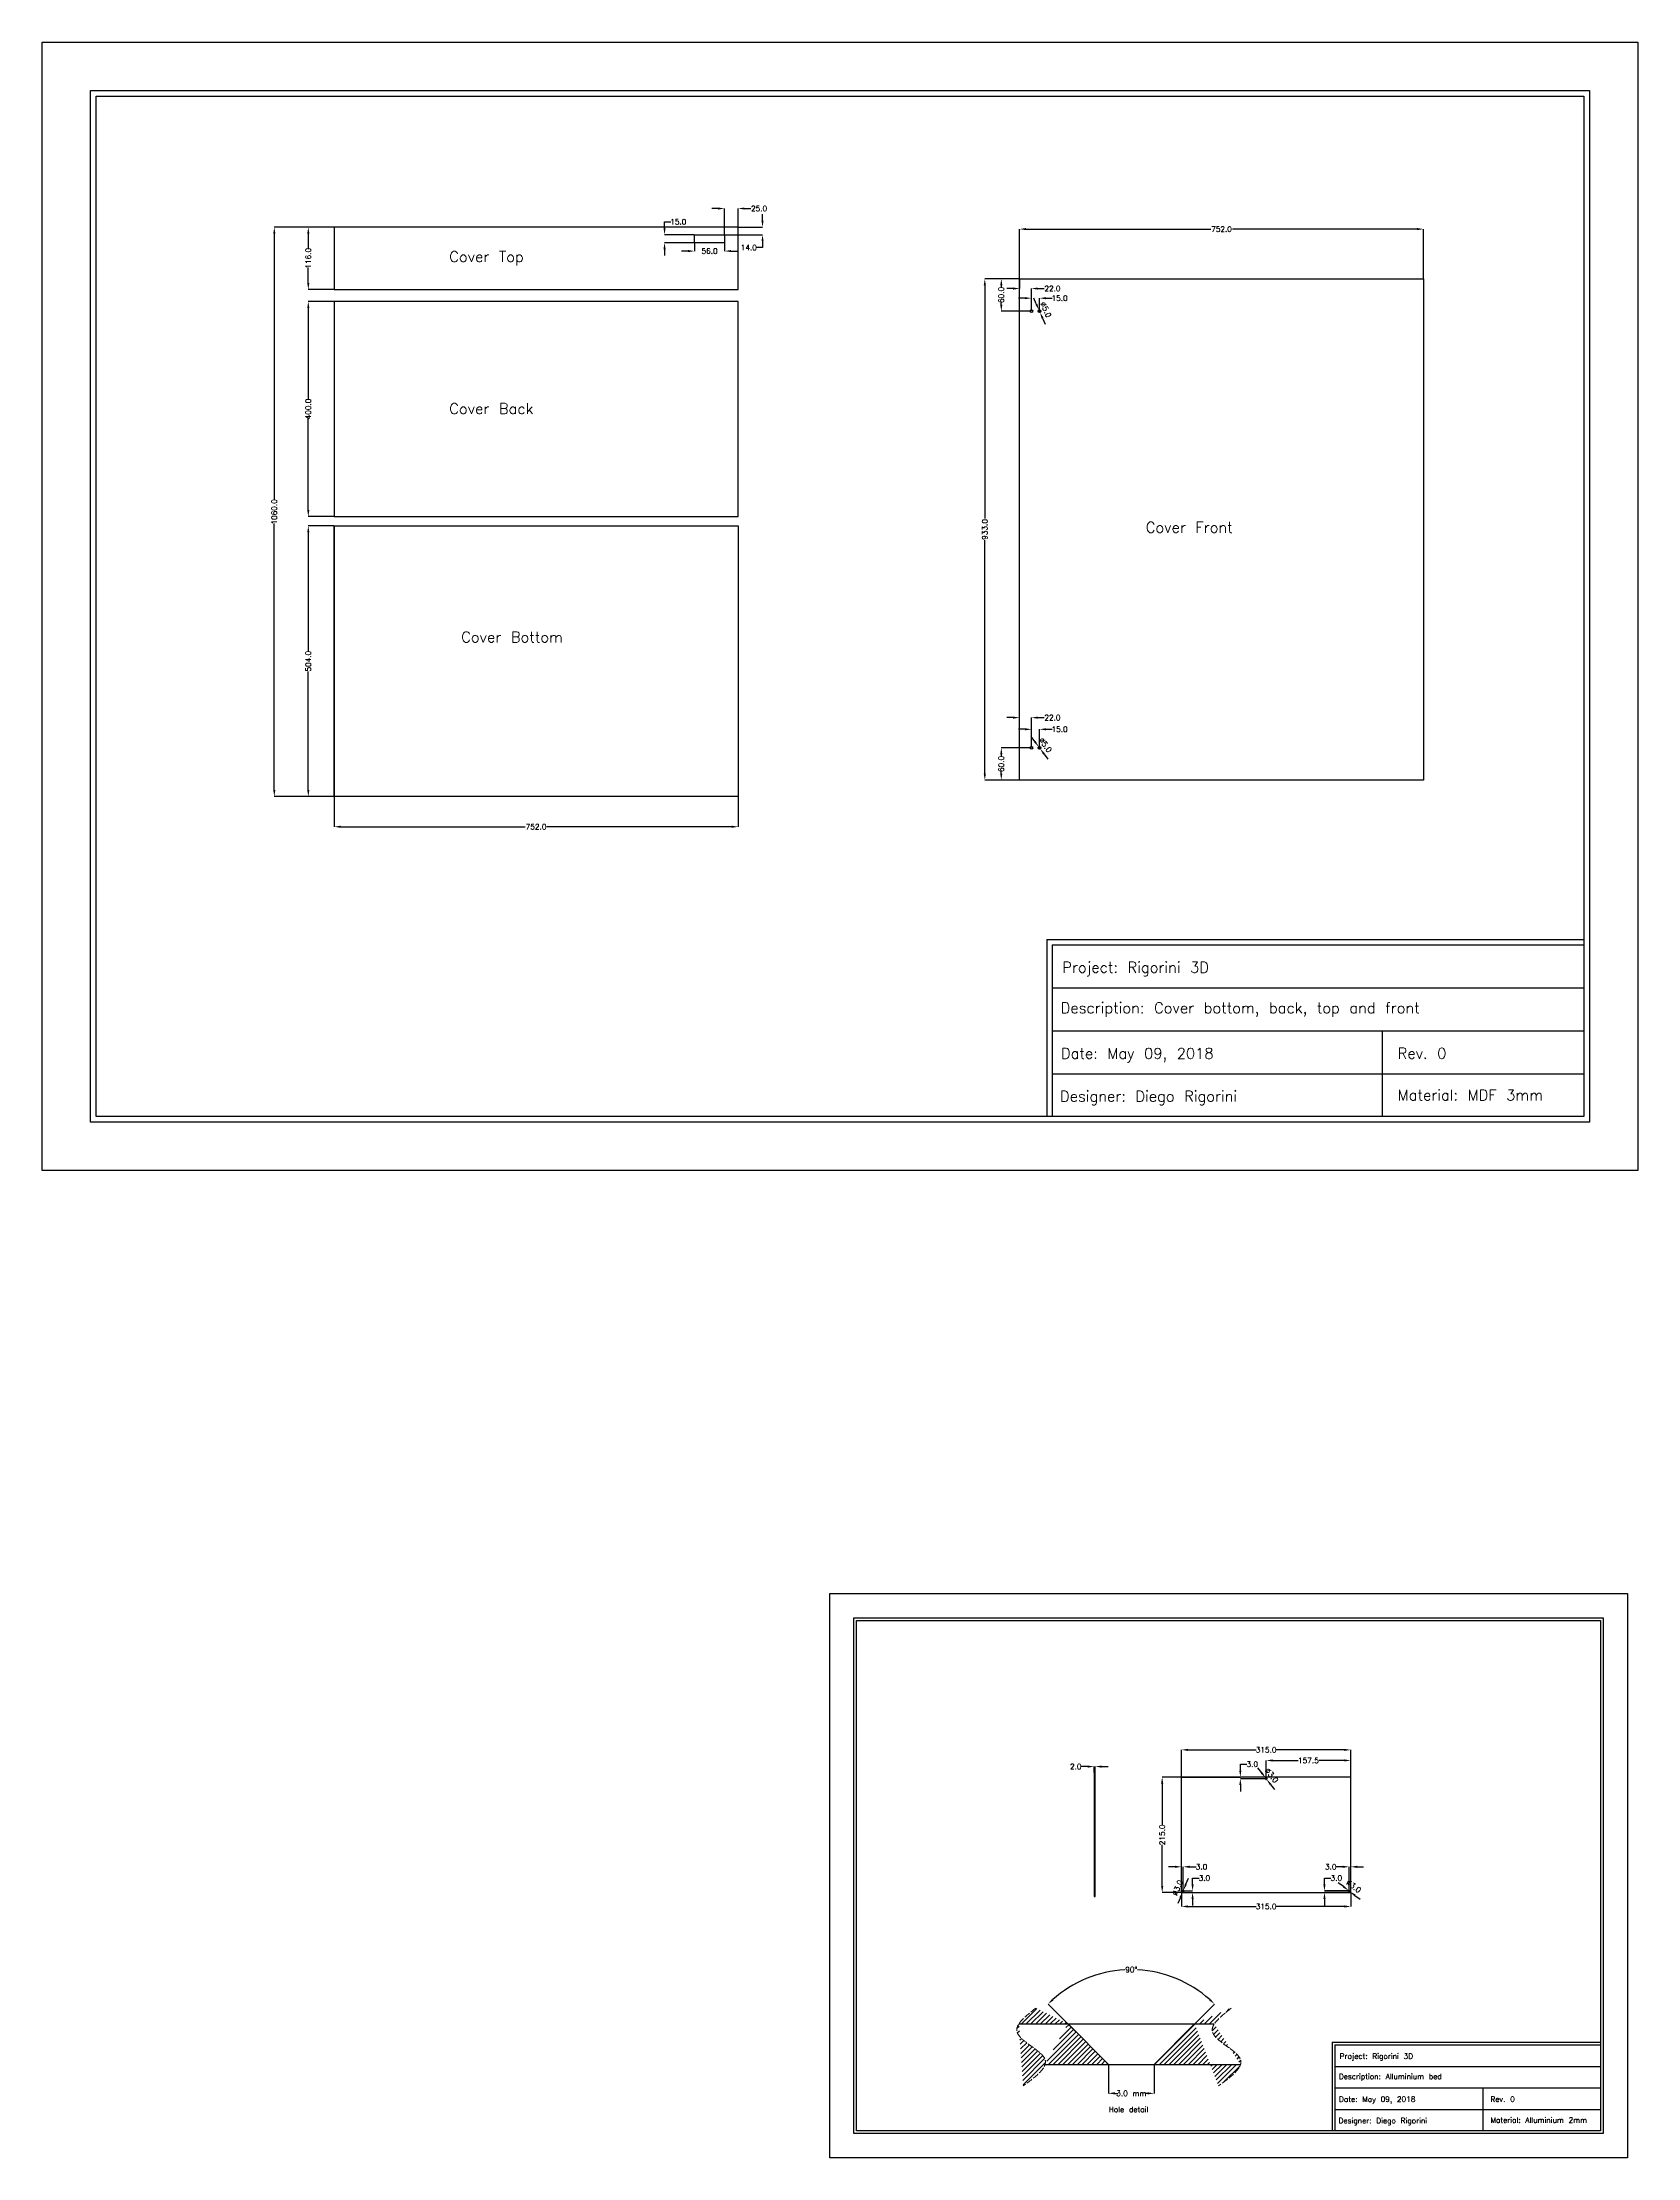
# Model space of a CAD drawing. Header units: millimetres. Extents: x -4601 to 5059, y -189 to 3749.
# Drawn here: x -4601 to -1631, y -189 to 3749 of the extents above; entities that cross this region are included whole.
import ezdxf

# ---------------------------------------------------------------- set-up
doc = ezdxf.new("R2010")
doc.units = ezdxf.units.MM
doc.linetypes.add('ISO02W100', pattern=[15, 12, -3])
doc.layers.get('0').update_dxf_attribs({"lineweight": 25})
doc.layers.add('Construction', color=12, linetype='ISO02W100', lineweight=9)
doc.layers.add('DIMENSION', color=150, linetype='Continuous', lineweight=9)
doc.layers.add('NoPrint', color=3, linetype='Continuous', plot=False)
doc.styles.get("Standard").update_dxf_attribs({"font": 'txt.shx', "height": 10})
doc.dimstyles.get("Standard").update_dxf_attribs({"dimscale": 100, "dimtxt": 12, "dimasz": 12, "dimexe": 0, "dimexo": 0.5, "dimgap": 1, "dimtad": 0, "dimtoh": 1, "dimdec": 1, "dimzin": 0, "dimdsep": 46, "dimtxsty": 'Standard', "dimcen": 2.5, "dimadec": 0, "dimazin": 0, "dimtfac": 1, "dimtdec": 4, "dimtofl": 0, "dimtmove": 0, "dimatfit": 3, "dimfxl": 1, "dimtolj": 1, "dimtzin": 0, "dimarcsym": 0})

# ---------------------------------------------------------------- blocks, each defined once
blk = doc.blocks.new('*D228')
at = {"layer": 'Defpoints', "color": 0}
for p in [(-4057.6, 2848.5), (-3305.6, 2848.5), (-3305.6, 2288.3)]:
    blk.add_point(p, dxfattribs=at)
at = {"layer": 'DIMENSION', "color": 0, "lineweight": -2}
for p, q in [((-4057.6, 2848), (-4057.6, 2288.3)), ((-3305.6, 2848), (-3305.6, 2288.3)), ((-4045.6, 2288.3), (-3701.7, 2288.3)), ((-3317.6, 2288.3), (-3661.4, 2288.3))]:
    blk.add_line(p, q, dxfattribs=at)
at = {"layer": 'DIMENSION', "color": 0}
for points in [[(-4045.6, 2290.3), (-4045.6, 2286.3), (-4057.6, 2288.3)], [(-3317.6, 2286.3), (-3317.6, 2290.3), (-3305.6, 2288.3)]]:
    blk.add_solid(points, dxfattribs=at)
at = {"layer": 'DIMENSION', "color": 0, "insert": (-3681.6, 2288.3), "char_height": 10, "attachment_point": 5}
blk.add_mtext('\\A1;752.0', dxfattribs=at)
blk = doc.blocks.new('*D231')
at = {"layer": 'Defpoints', "color": 0}
for p in [(-4105.6, 2848.5), (-4057.6, 2848.5), (-4057.6, 2344.5)]:
    blk.add_point(p, dxfattribs=at)
at = {"layer": 'DIMENSION', "color": 0, "lineweight": -2}
for p, q in [((-4058.1, 2848.5), (-4105.6, 2848.5)), ((-4105.6, 2836.5), (-4105.6, 2615.8)), ((-4105.6, 2356.5), (-4105.6, 2577.1)), ((-4058.1, 2344.5), (-4105.6, 2344.5))]:
    blk.add_line(p, q, dxfattribs=at)
at = {"layer": 'DIMENSION', "color": 0}
for points in [[(-4103.6, 2836.5), (-4107.6, 2836.5), (-4105.6, 2848.5)], [(-4107.6, 2356.5), (-4103.6, 2356.5), (-4105.6, 2344.5)]]:
    blk.add_solid(points, dxfattribs=at)
at = {"layer": 'DIMENSION', "color": 0, "insert": (-4105.6, 2596.5), "char_height": 10, "attachment_point": 5, "rotation": 90}
blk.add_mtext('\\A1;504.0', dxfattribs=at)
blk = doc.blocks.new('*D232')
at = {"layer": 'Defpoints', "color": 0}
for p in [(-4057.6, 3265.9), (-4105.6, 2865.9), (-4057.6, 2865.9)]:
    blk.add_point(p, dxfattribs=at)
at = {"layer": 'DIMENSION', "color": 0, "lineweight": -2}
for p, q in [((-4058.1, 3265.9), (-4105.6, 3265.9)), ((-4105.6, 3253.9), (-4105.6, 3084.4)), ((-4105.6, 2877.9), (-4105.6, 3047.4)), ((-4058.1, 2865.9), (-4105.6, 2865.9))]:
    blk.add_line(p, q, dxfattribs=at)
at = {"layer": 'DIMENSION', "color": 0}
for points in [[(-4103.6, 3253.9), (-4107.6, 3253.9), (-4105.6, 3265.9)], [(-4107.6, 2877.9), (-4103.6, 2877.9), (-4105.6, 2865.9)]]:
    blk.add_solid(points, dxfattribs=at)
at = {"layer": 'DIMENSION', "color": 0, "insert": (-4105.6, 3065.9), "char_height": 10, "attachment_point": 5, "rotation": 90}
blk.add_mtext('\\A1;400.0', dxfattribs=at)
blk = doc.blocks.new('*D234')
at = {"layer": 'Defpoints', "color": 0}
for p in [(-4057.6, 3404.5), (-4105.6, 3288.5), (-4057.6, 3288.5)]:
    blk.add_point(p, dxfattribs=at)
at = {"layer": 'DIMENSION', "color": 0, "lineweight": -2}
for p, q in [((-4058.1, 3404.5), (-4105.6, 3404.5)), ((-4105.6, 3392.5), (-4105.6, 3363.3)), ((-4105.6, 3300.5), (-4105.6, 3329.6)), ((-4058.1, 3288.5), (-4105.6, 3288.5))]:
    blk.add_line(p, q, dxfattribs=at)
at = {"layer": 'DIMENSION', "color": 0}
for points in [[(-4103.6, 3392.5), (-4107.6, 3392.5), (-4105.6, 3404.5)], [(-4107.6, 3300.5), (-4103.6, 3300.5), (-4105.6, 3288.5)]]:
    blk.add_solid(points, dxfattribs=at)
at = {"layer": 'DIMENSION', "color": 0, "insert": (-4105.6, 3346.5), "char_height": 10, "attachment_point": 5, "rotation": 90}
blk.add_mtext('\\A1;116.0', dxfattribs=at)
blk = doc.blocks.new('*D248')
at = {"layer": 'Defpoints', "color": 0}
for p in [(-2029.5, 3400.9), (-2781.5, 3308.3), (-2029.5, 3308.3)]:
    blk.add_point(p, dxfattribs=at)
at = {"layer": 'DIMENSION', "color": 0, "lineweight": -2}
for p, q in [((-2781.5, 3308.8), (-2781.5, 3400.9)), ((-2769.5, 3400.9), (-2425.7, 3400.9)), ((-2041.5, 3400.9), (-2385.3, 3400.9)), ((-2029.5, 3308.8), (-2029.5, 3400.9))]:
    blk.add_line(p, q, dxfattribs=at)
at = {"layer": 'DIMENSION', "color": 0}
for points in [[(-2769.5, 3402.9), (-2769.5, 3398.9), (-2781.5, 3400.9)], [(-2041.5, 3398.9), (-2041.5, 3402.9), (-2029.5, 3400.9)]]:
    blk.add_solid(points, dxfattribs=at)
at = {"layer": 'DIMENSION', "color": 0, "insert": (-2405.5, 3400.9), "char_height": 10, "attachment_point": 5}
blk.add_mtext('\\A1;752.0', dxfattribs=at)
blk = doc.blocks.new('*D250')
at = {"layer": 'Defpoints', "color": 0}
for p in [(-2846.2, 3308.3), (-2781.5, 3308.3), (-2781.5, 2375.3)]:
    blk.add_point(p, dxfattribs=at)
at = {"layer": 'DIMENSION', "color": 0, "lineweight": -2}
for p, q in [((-2782, 3308.3), (-2846.2, 3308.3)), ((-2846.2, 3296.3), (-2846.2, 2861.9)), ((-2846.2, 2387.3), (-2846.2, 2821.6)), ((-2782, 2375.3), (-2846.2, 2375.3))]:
    blk.add_line(p, q, dxfattribs=at)
at = {"layer": 'DIMENSION', "color": 0}
for points in [[(-2844.2, 3296.3), (-2848.2, 3296.3), (-2846.2, 3308.3)], [(-2848.2, 2387.3), (-2844.2, 2387.3), (-2846.2, 2375.3)]]:
    blk.add_solid(points, dxfattribs=at)
at = {"layer": 'DIMENSION', "color": 0, "insert": (-2846.2, 2841.8), "char_height": 10, "attachment_point": 5, "rotation": 90}
blk.add_mtext('\\A1;933.0', dxfattribs=at)
blk = doc.blocks.new('*D252')
at = {"layer": 'Defpoints', "color": 0}
for p in [(-2759.5, 2491.4), (-2759.5, 2435.3), (-2781.5, 2375.3)]:
    blk.add_point(p, dxfattribs=at)
at = {"layer": 'DIMENSION', "color": 0, "lineweight": -2}
for p, q in [((-2793.5, 2491.4), (-2805.5, 2491.4)), ((-2781.5, 2375.8), (-2781.5, 2491.4)), ((-2759.5, 2435.8), (-2759.5, 2491.4)), ((-2747.5, 2491.4), (-2735.5, 2491.4))]:
    blk.add_line(p, q, dxfattribs=at)
at = {"layer": 'DIMENSION', "color": 0}
for points in [[(-2793.5, 2489.4), (-2793.5, 2493.4), (-2781.5, 2491.4)], [(-2747.5, 2493.4), (-2747.5, 2489.4), (-2759.5, 2491.4)]]:
    blk.add_solid(points, dxfattribs=at)
at = {"layer": 'DIMENSION', "color": 0, "insert": (-2720.3, 2491.4), "char_height": 10, "attachment_point": 5}
blk.add_mtext('\\A1;22.0', dxfattribs=at)
blk = doc.blocks.new('*D253')
at = {"layer": 'Defpoints', "color": 0}
for p in [(-2744.5, 2469.7), (-2759.5, 2435.3), (-2744.5, 2435.3)]:
    blk.add_point(p, dxfattribs=at)
at = {"layer": 'DIMENSION', "color": 0, "lineweight": -2}
for p, q in [((-2771.5, 2469.7), (-2783.5, 2469.7)), ((-2759.5, 2435.8), (-2759.5, 2469.7)), ((-2744.5, 2435.8), (-2744.5, 2469.7)), ((-2732.5, 2469.7), (-2720.5, 2469.7))]:
    blk.add_line(p, q, dxfattribs=at)
at = {"layer": 'DIMENSION', "color": 0}
for points in [[(-2771.5, 2467.7), (-2771.5, 2471.7), (-2759.5, 2469.7)], [(-2732.5, 2471.7), (-2732.5, 2467.7), (-2744.5, 2469.7)]]:
    blk.add_solid(points, dxfattribs=at)
at = {"layer": 'DIMENSION', "color": 0, "insert": (-2707, 2469.7), "char_height": 10, "attachment_point": 5}
blk.add_mtext('\\A1;15.0', dxfattribs=at)
blk = doc.blocks.new('*D256')
at = {"layer": 'Defpoints', "color": 0}
for p in [(-2815.5, 2435.3), (-2759.5, 2435.3), (-2781.5, 2375.3)]:
    blk.add_point(p, dxfattribs=at)
at = {"layer": 'DIMENSION', "color": 0, "lineweight": -2}
for p, q in [((-2760, 2435.3), (-2815.5, 2435.3)), ((-2815.5, 2423.3), (-2815.5, 2419.6)), ((-2815.5, 2387.3), (-2815.5, 2390.9)), ((-2782, 2375.3), (-2815.5, 2375.3))]:
    blk.add_line(p, q, dxfattribs=at)
at = {"layer": 'DIMENSION', "color": 0}
for points in [[(-2813.5, 2423.3), (-2817.5, 2423.3), (-2815.5, 2435.3)], [(-2817.5, 2387.3), (-2813.5, 2387.3), (-2815.5, 2375.3)]]:
    blk.add_solid(points, dxfattribs=at)
at = {"layer": 'DIMENSION', "color": 0, "insert": (-2815.5, 2405.3), "char_height": 10, "attachment_point": 5, "rotation": 90}
blk.add_mtext('\\A1;60.0', dxfattribs=at)
blk = doc.blocks.new('*D258')
at = {"layer": 'Defpoints', "color": 0}
for p in [(-2781.5, 3308.3), (-2759.5, 3290.2), (-2759.5, 3248.3)]:
    blk.add_point(p, dxfattribs=at)
at = {"layer": 'DIMENSION', "color": 0, "lineweight": -2}
for p, q in [((-2793.5, 3290.2), (-2805.5, 3290.2)), ((-2781.5, 3307.8), (-2781.5, 3290.2)), ((-2759.5, 3248.8), (-2759.5, 3290.2)), ((-2747.5, 3290.2), (-2735.5, 3290.2))]:
    blk.add_line(p, q, dxfattribs=at)
at = {"layer": 'DIMENSION', "color": 0}
for points in [[(-2793.5, 3288.2), (-2793.5, 3292.2), (-2781.5, 3290.2)], [(-2747.5, 3292.2), (-2747.5, 3288.2), (-2759.5, 3290.2)]]:
    blk.add_solid(points, dxfattribs=at)
at = {"layer": 'DIMENSION', "color": 0, "insert": (-2720.3, 3290.2), "char_height": 10, "attachment_point": 5}
blk.add_mtext('\\A1;22.0', dxfattribs=at)
blk = doc.blocks.new('*D259')
at = {"layer": 'Defpoints', "color": 0}
for p in [(-2744.5, 3272.3), (-2759.5, 3248.3), (-2744.5, 3248.3)]:
    blk.add_point(p, dxfattribs=at)
at = {"layer": 'DIMENSION', "color": 0, "lineweight": -2}
for p, q in [((-2771.5, 3272.3), (-2783.5, 3272.3)), ((-2759.5, 3248.8), (-2759.5, 3272.3)), ((-2744.5, 3248.8), (-2744.5, 3272.3)), ((-2732.5, 3272.3), (-2720.5, 3272.3))]:
    blk.add_line(p, q, dxfattribs=at)
at = {"layer": 'DIMENSION', "color": 0}
for points in [[(-2771.5, 3270.3), (-2771.5, 3274.3), (-2759.5, 3272.3)], [(-2732.5, 3274.3), (-2732.5, 3270.3), (-2744.5, 3272.3)]]:
    blk.add_solid(points, dxfattribs=at)
at = {"layer": 'DIMENSION', "color": 0, "insert": (-2707, 3272.3), "char_height": 10, "attachment_point": 5}
blk.add_mtext('\\A1;15.0', dxfattribs=at)
blk = doc.blocks.new('*D261')
at = {"layer": 'Defpoints', "color": 0}
for p in [(-2781.5, 3308.3), (-2815.5, 3248.3), (-2759.5, 3248.3)]:
    blk.add_point(p, dxfattribs=at)
at = {"layer": 'DIMENSION', "color": 0, "lineweight": -2}
for p, q in [((-2782, 3308.3), (-2815.5, 3308.3)), ((-2815.5, 3296.3), (-2815.5, 3292.6)), ((-2815.5, 3260.3), (-2815.5, 3263.9)), ((-2760, 3248.3), (-2815.5, 3248.3))]:
    blk.add_line(p, q, dxfattribs=at)
at = {"layer": 'DIMENSION', "color": 0}
for points in [[(-2813.5, 3296.3), (-2817.5, 3296.3), (-2815.5, 3308.3)], [(-2817.5, 3260.3), (-2813.5, 3260.3), (-2815.5, 3248.3)]]:
    blk.add_solid(points, dxfattribs=at)
at = {"layer": 'DIMENSION', "color": 0, "insert": (-2815.5, 3278.3), "char_height": 10, "attachment_point": 5, "rotation": 90}
blk.add_mtext('\\A1;60.0', dxfattribs=at)
blk = doc.blocks.new('*D263')
at = {"layer": 'Defpoints', "color": 0}
for p in [(-2745.5, 3250.6), (-2743.5, 3246)]:
    blk.add_point(p, dxfattribs=at)
at = {"layer": 'DIMENSION', "color": 0, "lineweight": -2}
for p, q in [((-2750.4, 3261.5), (-2755.2, 3272.5)), ((-2738.6, 3235), (-2733.8, 3224))]:
    blk.add_line(p, q, dxfattribs=at)
at = {"layer": 'DIMENSION', "color": 0}
for p, q in [((-2747, 3248.3), (-2742, 3248.3)), ((-2744.5, 3245.8), (-2744.5, 3250.8))]:
    blk.add_line(p, q, dxfattribs=at)
for points in [[(-2752.2, 3260.7), (-2748.5, 3262.3), (-2745.5, 3250.6)], [(-2736.8, 3235.8), (-2740.5, 3234.2), (-2743.5, 3246)]]:
    blk.add_solid(points, dxfattribs=at)
at = {"layer": 'DIMENSION', "color": 0, "insert": (-2732.5, 3250.8), "char_height": 10, "attachment_point": 5, "rotation": 293.8417}
blk.add_mtext('\\A1;{\\Q0;%%c}5.0', dxfattribs=at)
blk = doc.blocks.new('*D264')
at = {"layer": 'Defpoints', "color": 0}
for p in [(-2746, 2437.3), (-2743, 2433.2)]:
    blk.add_point(p, dxfattribs=at)
at = {"layer": 'DIMENSION', "color": 0, "lineweight": -2}
for p, q in [((-2753.1, 2447), (-2760.2, 2456.6)), ((-2735.9, 2423.6), (-2728.9, 2413.9))]:
    blk.add_line(p, q, dxfattribs=at)
at = {"layer": 'DIMENSION', "color": 0}
for p, q in [((-2747, 2435.3), (-2742, 2435.3)), ((-2744.5, 2432.8), (-2744.5, 2437.8))]:
    blk.add_line(p, q, dxfattribs=at)
for points in [[(-2754.7, 2445.8), (-2751.5, 2448.1), (-2746, 2437.3)], [(-2734.3, 2424.7), (-2737.6, 2422.4), (-2743, 2433.2)]]:
    blk.add_solid(points, dxfattribs=at)
at = {"layer": 'DIMENSION', "color": 0, "insert": (-2733.4, 2440.3), "char_height": 10, "attachment_point": 5, "rotation": 306.2195}
blk.add_mtext('\\A1;{\\Q0;%%c}5.0', dxfattribs=at)
blk = doc.blocks.new('*D267')
at = {"layer": 'Defpoints', "color": 0}
for p in [(-2480, 519.2), (-2516, 304.2), (-2480, 304.2)]:
    blk.add_point(p, dxfattribs=at)
at = {"layer": 'DIMENSION', "color": 0, "lineweight": -2}
for p, q in [((-2480.5, 519.2), (-2516, 519.2)), ((-2516, 507.2), (-2516, 430.2)), ((-2516, 316.2), (-2516, 393.2)), ((-2480.5, 304.2), (-2516, 304.2))]:
    blk.add_line(p, q, dxfattribs=at)
at = {"layer": 'DIMENSION', "color": 0}
for points in [[(-2514, 507.2), (-2518, 507.2), (-2516, 519.2)], [(-2518, 316.2), (-2514, 316.2), (-2516, 304.2)]]:
    blk.add_solid(points, dxfattribs=at)
at = {"layer": 'DIMENSION', "color": 0, "insert": (-2516, 411.7), "char_height": 10, "attachment_point": 5, "rotation": 90}
blk.add_mtext('\\A1;215.0', dxfattribs=at)
blk = doc.blocks.new('*D268')
at = {"layer": 'Defpoints', "color": 0}
for p in [(-2480, 304.2), (-2165, 304.2), (-2165, 278.3)]:
    blk.add_point(p, dxfattribs=at)
at = {"layer": 'DIMENSION', "color": 0, "lineweight": -2}
for p, q in [((-2480, 303.7), (-2480, 278.3)), ((-2468, 278.3), (-2341, 278.3)), ((-2177, 278.3), (-2304, 278.3)), ((-2165, 303.7), (-2165, 278.3))]:
    blk.add_line(p, q, dxfattribs=at)
at = {"layer": 'DIMENSION', "color": 0}
for points in [[(-2468, 280.3), (-2468, 276.3), (-2480, 278.3)], [(-2177, 276.3), (-2177, 280.3), (-2165, 278.3)]]:
    blk.add_solid(points, dxfattribs=at)
at = {"layer": 'DIMENSION', "color": 0, "insert": (-2322.5, 278.3), "char_height": 10, "attachment_point": 5}
blk.add_mtext('\\A1;315.0', dxfattribs=at)
blk = doc.blocks.new('*D269')
at = {"layer": 'Defpoints', "color": 0}
for p in [(-2477, 352.1), (-2480, 306.7), (-2477, 307.2)]:
    blk.add_point(p, dxfattribs=at)
at = {"layer": 'DIMENSION', "color": 0, "lineweight": -2}
for p, q in [((-2492, 352.1), (-2504, 352.1)), ((-2480, 307.2), (-2480, 352.1)), ((-2477, 307.7), (-2477, 352.1)), ((-2465, 352.1), (-2453, 352.1))]:
    blk.add_line(p, q, dxfattribs=at)
at = {"layer": 'DIMENSION', "color": 0}
for points in [[(-2492, 350.1), (-2492, 354.1), (-2480, 352.1)], [(-2465, 354.1), (-2465, 350.1), (-2477, 352.1)]]:
    blk.add_solid(points, dxfattribs=at)
at = {"layer": 'DIMENSION', "color": 0, "insert": (-2442.8, 352.1), "char_height": 10, "attachment_point": 5}
blk.add_mtext('\\A1;3.0', dxfattribs=at)
blk = doc.blocks.new('*D270')
at = {"layer": 'Defpoints', "color": 0}
for p in [(-2168, 352.1), (-2168, 307.2), (-2165, 307.7)]:
    blk.add_point(p, dxfattribs=at)
at = {"layer": 'DIMENSION', "color": 0, "lineweight": -2}
for p, q in [((-2180, 352.1), (-2192, 352.1)), ((-2168, 307.7), (-2168, 352.1)), ((-2165, 308.2), (-2165, 352.1)), ((-2153, 352.1), (-2141, 352.1))]:
    blk.add_line(p, q, dxfattribs=at)
at = {"layer": 'DIMENSION', "color": 0}
for points in [[(-2180, 350.1), (-2180, 354.1), (-2168, 352.1)], [(-2153, 354.1), (-2153, 350.1), (-2165, 352.1)]]:
    blk.add_solid(points, dxfattribs=at)
at = {"layer": 'DIMENSION', "color": 0, "insert": (-2202.2, 352.1), "char_height": 10, "attachment_point": 5}
blk.add_mtext('\\A1;3.0', dxfattribs=at)
blk = doc.blocks.new('*D271')
at = {"layer": 'Defpoints', "color": 0}
for p in [(-2480.5, 304.2), (-2477, 307.2), (-2459.4, 307.2)]:
    blk.add_point(p, dxfattribs=at)
at = {"layer": 'DIMENSION', "color": 0, "lineweight": -2}
for p, q in [((-2459.4, 331.2), (-2447.4, 331.2)), ((-2459.4, 319.2), (-2459.4, 331.2)), ((-2480, 304.2), (-2459.4, 304.2)), ((-2476.5, 307.2), (-2459.4, 307.2)), ((-2459.4, 292.2), (-2459.4, 280.2))]:
    blk.add_line(p, q, dxfattribs=at)
at = {"layer": 'DIMENSION', "color": 0}
for points in [[(-2461.4, 319.2), (-2457.4, 319.2), (-2459.4, 307.2)], [(-2457.4, 292.2), (-2461.4, 292.2), (-2459.4, 304.2)]]:
    blk.add_solid(points, dxfattribs=at)
at = {"layer": 'DIMENSION', "color": 0, "insert": (-2437.3, 331.2), "char_height": 10, "attachment_point": 5}
blk.add_mtext('\\A1;3.0', dxfattribs=at)
blk = doc.blocks.new('*D272')
at = {"layer": 'Defpoints', "color": 0}
for p in [(-2213.9, 307.2), (-2168, 307.2), (-2167.5, 304.2)]:
    blk.add_point(p, dxfattribs=at)
at = {"layer": 'DIMENSION', "color": 0, "lineweight": -2}
for p, q in [((-2213.9, 331.2), (-2201.9, 331.2)), ((-2213.9, 319.2), (-2213.9, 331.2)), ((-2168.5, 307.2), (-2213.9, 307.2)), ((-2168, 304.2), (-2213.9, 304.2)), ((-2213.9, 292.2), (-2213.9, 280.2))]:
    blk.add_line(p, q, dxfattribs=at)
at = {"layer": 'DIMENSION', "color": 0}
for points in [[(-2215.9, 319.2), (-2211.9, 319.2), (-2213.9, 307.2)], [(-2211.9, 292.2), (-2215.9, 292.2), (-2213.9, 304.2)]]:
    blk.add_solid(points, dxfattribs=at)
at = {"layer": 'DIMENSION', "color": 0, "insert": (-2191.7, 331.2), "char_height": 10, "attachment_point": 5}
blk.add_mtext('\\A1;3.0', dxfattribs=at)
blk = doc.blocks.new('*D273')
at = {"layer": 'Defpoints', "color": 0}
for p in [(-2165, 569.8), (-2480, 519.2), (-2165, 519.2)]:
    blk.add_point(p, dxfattribs=at)
at = {"layer": 'DIMENSION', "color": 0, "lineweight": -2}
for p, q in [((-2480, 519.7), (-2480, 569.8)), ((-2468, 569.8), (-2341, 569.8)), ((-2177, 569.8), (-2304, 569.8)), ((-2165, 519.7), (-2165, 569.8))]:
    blk.add_line(p, q, dxfattribs=at)
at = {"layer": 'DIMENSION', "color": 0}
for points in [[(-2468, 571.8), (-2468, 567.8), (-2480, 569.8)], [(-2177, 567.8), (-2177, 571.8), (-2165, 569.8)]]:
    blk.add_solid(points, dxfattribs=at)
at = {"layer": 'DIMENSION', "color": 0, "insert": (-2322.5, 569.8), "char_height": 10, "attachment_point": 5}
blk.add_mtext('\\A1;315.0', dxfattribs=at)
blk = doc.blocks.new('*D274')
at = {"layer": 'Defpoints', "color": 0}
for p in [(-2322.5, 550.1), (-2322.5, 516.2), (-2165, 519.2)]:
    blk.add_point(p, dxfattribs=at)
at = {"layer": 'DIMENSION', "color": 0, "lineweight": -2}
for p, q in [((-2322.5, 516.7), (-2322.5, 550.1)), ((-2310.5, 550.1), (-2263.1, 550.1)), ((-2177, 550.1), (-2224.4, 550.1)), ((-2165, 519.7), (-2165, 550.1))]:
    blk.add_line(p, q, dxfattribs=at)
at = {"layer": 'DIMENSION', "color": 0}
for points in [[(-2310.5, 552.1), (-2310.5, 548.1), (-2322.5, 550.1)], [(-2177, 548.1), (-2177, 552.1), (-2165, 550.1)]]:
    blk.add_solid(points, dxfattribs=at)
at = {"layer": 'DIMENSION', "color": 0, "insert": (-2243.7, 550.1), "char_height": 10, "attachment_point": 5}
blk.add_mtext('\\A1;157.5', dxfattribs=at)
blk = doc.blocks.new('*D275')
at = {"layer": 'Defpoints', "color": 0}
for p in [(-2480, 519.2), (-2370.5, 519.2), (-2322.5, 516.2)]:
    blk.add_point(p, dxfattribs=at)
at = {"layer": 'DIMENSION', "color": 0, "lineweight": -2}
for p, q in [((-2479.5, 519.2), (-2370.5, 519.2)), ((-2370.5, 543.2), (-2358.5, 543.2)), ((-2370.5, 531.2), (-2370.5, 543.2)), ((-2323, 516.2), (-2370.5, 516.2)), ((-2370.5, 504.2), (-2370.5, 492.2))]:
    blk.add_line(p, q, dxfattribs=at)
at = {"layer": 'DIMENSION', "color": 0}
for points in [[(-2372.5, 531.2), (-2368.5, 531.2), (-2370.5, 519.2)], [(-2368.5, 504.2), (-2372.5, 504.2), (-2370.5, 516.2)]]:
    blk.add_solid(points, dxfattribs=at)
at = {"layer": 'DIMENSION', "color": 0, "insert": (-2348.3, 543.2), "char_height": 10, "attachment_point": 5}
blk.add_mtext('\\A1;3.0', dxfattribs=at)
blk = doc.blocks.new('*D276')
at = {"layer": 'Defpoints', "color": 0}
for p in [(-2323.4, 517.4), (-2321.6, 515)]:
    blk.add_point(p, dxfattribs=at)
at = {"layer": 'DIMENSION', "color": 0, "lineweight": -2}
for p, q in [((-2330.7, 526.9), (-2338.1, 536.4)), ((-2314.2, 505.5), (-2306.9, 496))]:
    blk.add_line(p, q, dxfattribs=at)
at = {"layer": 'DIMENSION', "color": 0}
for p, q in [((-2325, 516.2), (-2320, 516.2)), ((-2322.5, 513.7), (-2322.5, 518.7))]:
    blk.add_line(p, q, dxfattribs=at)
for points in [[(-2332.3, 525.7), (-2329.2, 528.1), (-2323.4, 517.4)], [(-2312.7, 506.7), (-2315.8, 504.3), (-2321.6, 515)]]:
    blk.add_solid(points, dxfattribs=at)
at = {"layer": 'DIMENSION', "color": 0, "insert": (-2312.1, 522.3), "char_height": 10, "attachment_point": 5, "rotation": 307.693}
blk.add_mtext('\\A1;{\\Q0;%%c}3.0', dxfattribs=at)
blk = doc.blocks.new('*D277')
at = {"layer": 'Defpoints', "color": 0}
for p in [(-2477.6, 305.8), (-2476.4, 308.6)]:
    blk.add_point(p, dxfattribs=at)
at = {"layer": 'DIMENSION', "color": 0, "lineweight": -2}
for p, q in [((-2471.9, 319.7), (-2467.3, 330.8)), ((-2482.1, 294.7), (-2486.6, 283.6))]:
    blk.add_line(p, q, dxfattribs=at)
at = {"layer": 'DIMENSION', "color": 0}
for p, q in [((-2479.5, 307.2), (-2474.5, 307.2)), ((-2477, 304.7), (-2477, 309.7))]:
    blk.add_line(p, q, dxfattribs=at)
for points in [[(-2473.7, 320.5), (-2470, 318.9), (-2476.4, 308.6)], [(-2480.3, 293.9), (-2484, 295.5), (-2477.6, 305.8)]]:
    blk.add_solid(points, dxfattribs=at)
at = {"layer": 'DIMENSION', "color": 0, "insert": (-2487.5, 313.1), "char_height": 10, "attachment_point": 5, "rotation": 67.767}
blk.add_mtext('\\A1;{\\Q0;%%c}3.0', dxfattribs=at)
blk = doc.blocks.new('*D278')
at = {"layer": 'Defpoints', "color": 0}
for p in [(-2169.2, 308.1), (-2166.8, 306.3)]:
    blk.add_point(p, dxfattribs=at)
at = {"layer": 'DIMENSION', "color": 0, "lineweight": -2}
for p, q in [((-2178.7, 315.4), (-2188.3, 322.6)), ((-2157.3, 299), (-2147.7, 291.7))]:
    blk.add_line(p, q, dxfattribs=at)
at = {"layer": 'DIMENSION', "color": 0}
for p, q in [((-2170.5, 307.2), (-2165.5, 307.2)), ((-2168, 304.7), (-2168, 309.7))]:
    blk.add_line(p, q, dxfattribs=at)
for points in [[(-2179.9, 313.8), (-2177.5, 317), (-2169.2, 308.1)], [(-2156, 300.6), (-2158.5, 297.4), (-2166.8, 306.3)]]:
    blk.add_solid(points, dxfattribs=at)
at = {"layer": 'DIMENSION', "color": 0, "insert": (-2159.5, 315.8), "char_height": 10, "attachment_point": 5, "rotation": 322.71}
blk.add_mtext('\\A1;{\\Q0;%%c}3.0', dxfattribs=at)
blk = doc.blocks.new('*D279')
at = {"layer": 'Defpoints', "color": 0}
for p in [(-2642.7, 538.7), (-2642.7, 527.2), (-2640.7, 527.2)]:
    blk.add_point(p, dxfattribs=at)
at = {"layer": 'DIMENSION', "color": 0, "lineweight": -2}
for p, q in [((-2654.7, 538.7), (-2666.7, 538.7)), ((-2642.7, 527.7), (-2642.7, 538.7)), ((-2640.7, 527.7), (-2640.7, 538.7)), ((-2628.7, 538.7), (-2616.7, 538.7))]:
    blk.add_line(p, q, dxfattribs=at)
at = {"layer": 'DIMENSION', "color": 0}
for points in [[(-2654.7, 536.7), (-2654.7, 540.7), (-2642.7, 538.7)], [(-2628.7, 540.7), (-2628.7, 536.7), (-2640.7, 538.7)]]:
    blk.add_solid(points, dxfattribs=at)
at = {"layer": 'DIMENSION', "color": 0, "insert": (-2676.9, 538.7), "char_height": 10, "attachment_point": 5}
blk.add_mtext('\\A1;2.0', dxfattribs=at)
blk = doc.blocks.new('*D280')
at = {"layer": 'Defpoints', "color": 0}
for p in [(-3330.6, 3390.5), (-3305.6, 3404.5), (-3260, 3390.5)]:
    blk.add_point(p, dxfattribs=at)
at = {"layer": 'DIMENSION', "color": 0, "lineweight": -2}
for p, q in [((-3260, 3416.5), (-3260, 3428.5)), ((-3330.1, 3390.5), (-3260, 3390.5)), ((-3305.1, 3404.5), (-3260, 3404.5)), ((-3260, 3366.5), (-3272, 3366.5)), ((-3260, 3378.5), (-3260, 3366.5))]:
    blk.add_line(p, q, dxfattribs=at)
at = {"layer": 'DIMENSION', "color": 0}
for points in [[(-3262, 3416.5), (-3258, 3416.5), (-3260, 3404.5)], [(-3258, 3378.5), (-3262, 3378.5), (-3260, 3390.5)]]:
    blk.add_solid(points, dxfattribs=at)
at = {"layer": 'DIMENSION', "color": 0, "insert": (-3285.5, 3366.5), "char_height": 10, "attachment_point": 5}
blk.add_mtext('\\A1;14.0', dxfattribs=at)
blk = doc.blocks.new('*D282')
at = {"layer": 'Defpoints', "color": 0}
for p in [(-3442.4, 3390.5), (-3386.6, 3390.5), (-3386.6, 3375.5)]:
    blk.add_point(p, dxfattribs=at)
at = {"layer": 'DIMENSION', "color": 0, "lineweight": -2}
for p, q in [((-3442.4, 3414.5), (-3430.4, 3414.5)), ((-3442.4, 3402.5), (-3442.4, 3414.5)), ((-3387.1, 3390.5), (-3442.4, 3390.5)), ((-3387.1, 3375.5), (-3442.4, 3375.5)), ((-3442.4, 3363.5), (-3442.4, 3351.5))]:
    blk.add_line(p, q, dxfattribs=at)
at = {"layer": 'DIMENSION', "color": 0}
for points in [[(-3444.4, 3402.5), (-3440.4, 3402.5), (-3442.4, 3390.5)], [(-3440.4, 3363.5), (-3444.4, 3363.5), (-3442.4, 3375.5)]]:
    blk.add_solid(points, dxfattribs=at)
at = {"layer": 'DIMENSION', "color": 0, "insert": (-3416.9, 3414.5), "char_height": 10, "attachment_point": 5}
blk.add_mtext('\\A1;15.0', dxfattribs=at)
blk = doc.blocks.new('*D284')
at = {"layer": 'Defpoints', "color": 0}
for p in [(-3386.6, 3375.5), (-3386.6, 3360), (-3330.6, 3375.5)]:
    blk.add_point(p, dxfattribs=at)
at = {"layer": 'DIMENSION', "color": 0, "lineweight": -2}
for p, q in [((-3398.6, 3360), (-3410.6, 3360)), ((-3386.6, 3375), (-3386.6, 3360)), ((-3330.6, 3375), (-3330.6, 3360)), ((-3318.6, 3360), (-3306.6, 3360))]:
    blk.add_line(p, q, dxfattribs=at)
at = {"layer": 'DIMENSION', "color": 0}
for points in [[(-3398.6, 3358), (-3398.6, 3362), (-3386.6, 3360)], [(-3318.6, 3362), (-3318.6, 3358), (-3330.6, 3360)]]:
    blk.add_solid(points, dxfattribs=at)
at = {"layer": 'DIMENSION', "color": 0, "insert": (-3358.6, 3360), "char_height": 10, "attachment_point": 5}
blk.add_mtext('\\A1;56.0', dxfattribs=at)
blk = doc.blocks.new('*D286')
at = {"layer": 'Defpoints', "color": 0}
for p in [(-3305.6, 3439.2), (-3330.6, 3390.5), (-3305.6, 3399.5)]:
    blk.add_point(p, dxfattribs=at)
at = {"layer": 'DIMENSION', "color": 0, "lineweight": -2}
for p, q in [((-3342.6, 3439.2), (-3354.6, 3439.2)), ((-3330.6, 3391), (-3330.6, 3439.2)), ((-3305.6, 3400), (-3305.6, 3439.2)), ((-3293.6, 3439.2), (-3281.6, 3439.2))]:
    blk.add_line(p, q, dxfattribs=at)
at = {"layer": 'DIMENSION', "color": 0}
for points in [[(-3342.6, 3437.2), (-3342.6, 3441.2), (-3330.6, 3439.2)], [(-3293.6, 3441.2), (-3293.6, 3437.2), (-3305.6, 3439.2)]]:
    blk.add_solid(points, dxfattribs=at)
at = {"layer": 'DIMENSION', "color": 0, "insert": (-3266.4, 3439.2), "char_height": 10, "attachment_point": 5}
blk.add_mtext('\\A1;25.0', dxfattribs=at)
blk = doc.blocks.new('*D288')
at = {"layer": 'Defpoints', "color": 0}
for p in [(-4057.6, 3404.5), (-4168.9, 2344.5), (-4057.6, 2344.5)]:
    blk.add_point(p, dxfattribs=at)
at = {"layer": 'DIMENSION', "color": 0, "lineweight": -2}
for p, q in [((-4058.1, 3404.5), (-4168.9, 3404.5)), ((-4168.9, 3392.5), (-4168.9, 2896.3)), ((-4168.9, 2356.5), (-4168.9, 2852.6)), ((-4058.1, 2344.5), (-4168.9, 2344.5))]:
    blk.add_line(p, q, dxfattribs=at)
at = {"layer": 'DIMENSION', "color": 0}
for points in [[(-4166.9, 3392.5), (-4170.9, 3392.5), (-4168.9, 3404.5)], [(-4170.9, 2356.5), (-4166.9, 2356.5), (-4168.9, 2344.5)]]:
    blk.add_solid(points, dxfattribs=at)
at = {"layer": 'DIMENSION', "color": 0, "insert": (-4168.9, 2874.5), "char_height": 10, "attachment_point": 5, "rotation": 90}
blk.add_mtext('\\A1;1060.0', dxfattribs=at)
blk = doc.blocks.new('*D298')
at = {"layer": 'Defpoints', "color": 0}
for p in [(-2616.1, -15.7), (-2530.8, -15.7), (-2530.8, -69.6)]:
    blk.add_point(p, dxfattribs=at)
at = {"layer": 'DIMENSION', "color": 0, "lineweight": -2}
for p, q in [((-2616.1, -16.2), (-2616.1, -69.6)), ((-2530.8, -16.2), (-2530.8, -69.6)), ((-2604.1, -69.6), (-2598.6, -69.6)), ((-2542.8, -69.6), (-2548.3, -69.6))]:
    blk.add_line(p, q, dxfattribs=at)
at = {"layer": 'DIMENSION', "color": 0}
for points in [[(-2604.1, -67.6), (-2604.1, -71.6), (-2616.1, -69.6)], [(-2542.8, -71.6), (-2542.8, -67.6), (-2530.8, -69.6)]]:
    blk.add_solid(points, dxfattribs=at)
at = {"layer": 'DIMENSION', "color": 0, "insert": (-2573.5, -69.6), "char_height": 10, "attachment_point": 5}
blk.add_mtext('\\A1;3.0 mm', dxfattribs=at)
blk = doc.blocks.new('*D300')
at = {"layer": 'Defpoints', "color": 0}
for p in [(-2516.8, 153.2), (-2675.9, 44.1), (-2457.3, 57.9), (-2573.5, -58.3)]:
    blk.add_point(p, dxfattribs=at)
at = {"layer": 'DIMENSION', "color": 0, "lineweight": -2}
for p, q in [((-2676.2, 44.5), (-2728.3, 96.6)), ((-2457, 58.2), (-2418.6, 96.6))]:
    blk.add_line(p, q, dxfattribs=at)
for start, end in [(93.0978, 131.8597), (48.1403, 86.9022)]:
    blk.add_arc((-2573.5, -58.3), 219, start, end, dxfattribs=at)
at = {"layer": 'DIMENSION', "color": 0}
for points in [[(-2721, 106.3), (-2718.2, 103.4), (-2728.3, 96.6)], [(-2428.7, 103.4), (-2426, 106.3), (-2418.6, 96.6)]]:
    blk.add_solid(points, dxfattribs=at)
at = {"layer": 'DIMENSION', "color": 0, "insert": (-2573.5, 160.7), "char_height": 10, "attachment_point": 5}
blk.add_mtext('\\A1;90%%d', dxfattribs=at)

msp = doc.modelspace()

# ---------------------------------------------------------------- hatches: boundary and pattern name
h = msp.add_hatch()
h.set_pattern_fill('ANSI31', color=256, scale=2, style=0)
edge = h.paths.add_edge_path()
edge.add_line((-2616.09, -15.65), (-2691.32, 59.59))
edge.add_spline(control_points=[(-2751.09, 89.11), (-2770.26, 74.12), (-2814.71, 39.39), (-2702.67, -3.09), (-2752.08, -39.05), (-2774.89, -55.65)], knot_values=[0, 0, 0, 0, 56.2227504, 130.3006023, 193.8323352, 193.8323352, 193.8323352, 193.8323352], degree=3, periodic=0)
edge.add_line((-2733.97, -15.65), (-2616.09, -15.65))
edge.add_line((-2782.77, 59.59), (-2691.32, 59.59))
h = msp.add_hatch()
h.set_pattern_fill('ANSI31', color=256, scale=2, style=0)
edge = h.paths.add_edge_path()
edge.add_line((-2530.85, -15.65), (-2455.61, 59.59))
edge.add_spline(control_points=[(-2387.28, 89.11), (-2406.45, 74.12), (-2450.9, 39.39), (-2338.86, -3.09), (-2388.27, -39.05), (-2411.09, -55.65)], knot_values=[0, 0, 0, 0, 56.2227504, 130.3006023, 193.8323352, 193.8323352, 193.8323352, 193.8323352], degree=3, periodic=0)
edge.add_line((-2455.61, 59.59), (-2418.96, 59.59))
edge.add_line((-2530.85, -15.65), (-2370.17, -15.65))

# ---------------------------------------------------------------- linework, layer by layer
for p, q in [((-2730.56, 2078.63), (-1730.78, 2078.63)), ((-2730.56, 2078.63), (-2730.56, 1748.63)), ((-2720.56, 2068.63), (-1730.78, 2068.63)), ((-2720.56, 2068.63), (-2720.56, 1748.63)), ((-2720.56, 1988.63), (-1730.78, 1988.63)), ((-2720.56, 1908.63), (-1730.78, 1908.63)), ((-2106.3, 1908.63), (-2106.3, 1748.63)), ((-2720.56, 1828.63), (-1730.78, 1828.63)), ((-2642.7, 527.2), (-2642.7, 296.7)), ((-2640.7, 527.2), (-2642.7, 527.2)), ((-2640.7, 296.7), (-2640.7, 527.2)), ((-2480, 304.2), (-2480, 519.2)), ((-2165, 519.2), (-2480, 519.2)), ((-2165, 304.2), (-2165, 519.2)), ((-2642.7, 296.7), (-2640.7, 296.7)), ((-2480, 304.2), (-2165, 304.2)), ((-2782.77, 59.59), (-2691.32, 59.59)), ((-2616.09, -15.65), (-2691.32, 59.59)), ((-2691.32, 59.59), (-2691.32, 59.59)), ((-2691.32, 59.59), (-2455.61, 59.59)), ((-2530.85, -15.65), (-2455.61, 59.59)), ((-2455.61, 59.59), (-2455.61, 59.59)), ((-2455.61, 59.59), (-2418.96, 59.59)), ((-2199.77, 25.61), (-1699.88, 25.61)), ((-2199.77, 25.61), (-2199.77, -139.39)), ((-2194.77, 20.61), (-1699.88, 20.61)), ((-2194.77, 20.61), (-2194.77, -139.39)), ((-2733.97, -15.65), (-2616.09, -15.65)), ((-2616.09, -15.65), (-2530.85, -15.65)), ((-2530.85, -15.65), (-2370.17, -15.65)), ((-2194.77, -19.39), (-1699.88, -19.39)), ((-2194.77, -59.39), (-1699.88, -59.39)), ((-1919.24, -59.39), (-1919.24, -139.39)), ((-2194.77, -99.39), (-1699.88, -99.39))]:
    msp.add_line(p, q)
for points in [[(-1720.78, 3658.63), (-1720.78, 1738.63), (-4510.78, 1738.63), (-4510.78, 3658.63)], [(-1730.78, 3648.63), (-1730.78, 1748.63), (-4500.78, 1748.63), (-4500.78, 3648.63)], [(-4057.58, 3404.47), (-4057.58, 3288.47), (-3305.58, 3288.47), (-3305.58, 3404.47)], [(-3386.58, 3390.47), (-3330.58, 3390.47), (-3330.58, 3375.47), (-3386.58, 3375.47)], [(-2781.51, 2375.26), (-2781.51, 3308.26), (-2029.51, 3308.26), (-2029.51, 2375.26)], [(-3305.58, 3265.9), (-4057.58, 3265.9), (-4057.58, 2865.9), (-3305.58, 2865.9)], [(-4057.58, 2848.47), (-3305.58, 2848.47), (-3305.58, 2344.47), (-4057.58, 2344.47)], [(-1694.88, 815.61), (-1694.88, -144.39), (-3089.88, -144.39), (-3089.88, 815.61)], [(-1699.88, 810.61), (-1699.88, -139.39), (-3084.88, -139.39), (-3084.88, 810.61)]]:
    msp.add_lwpolyline(points, close=True)
for centre, radius in [((-2759.51, 3248.26), 2.5), ((-2744.51, 3248.26), 2.5), ((-2759.51, 2435.26), 2.5), ((-2744.51, 2435.26), 2.5), ((-2322.5, 516.2), 1.5), ((-2477, 307.2), 1.5), ((-2168, 307.2), 1.5)]:
    msp.add_circle(centre, radius)
at = {"layer": 'Construction'}
for points in [[(-2751.09, 89.11), (-2786.32, 45.3), (-2733.94, -7.08), (-2774.89, -55.65)], [(-2387.28, 89.11), (-2422.51, 45.3), (-2370.13, -7.08), (-2411.09, -55.65)]]:
    msp.add_spline(points, degree=3, dxfattribs=at)
at = {"layer": 'NoPrint'}
for points in [[(-1630.78, 3748.63), (-1630.78, 1648.63), (-4600.78, 1648.63), (-4600.78, 3748.63)], [(-1649.88, 860.61), (-1649.88, -189.39), (-3134.88, -189.39), (-3134.88, 860.61)]]:
    msp.add_lwpolyline(points, close=True, dxfattribs=at)

# ---------------------------------------------------------------- texts
for s, insert, char_height, width, attachment_point in [('\\pxql;{\\H2x;Cover Top}', (-3570.35, 3359.66), 10, 272.8125, 3), ('\\pxql;{\\H2x;Cover Back}', (-3570.35, 3076.71), 10, 272.8125, 3), ('\\pxql;{\\H2x;Cover Front}', (-2273.71, 2855.64), 10, 272.8125, 3), ('\\pxql;{\\H2x;Cover Bottom}', (-3548.11, 2651.29), 10, 272.8125, 3), ('Project: Rigorini 3D', (-2701.95, 2036.55), 20, 2725.722, 1), ('Description: Cover bottom, back, top and front', (-2704.91, 1961.19), 20, 2725.722, 1), ('Date: May 09, 2018', (-2704.41, 1876.28), 20, 2725.722, 1), ('Rev. 0', (-2077.54, 1876.5), 20, 2725.722, 1), ('Designer: Diego Rigorini', (-2706.15, 1796.67), 20, 2725.722, 1), ('Material: MDF 3mm', (-2077.54, 1798.76), 20, 2725.722, 1), ('Project: Rigorini 3D', (-2185.46, 4.57), 10, 1362.861, 1), ('Description: Alluminium bed', (-2186.94, -33.11), 10, 1362.861, 1), ('Date: May 09, 2018', (-2186.69, -75.56), 10, 1362.861, 1), ('Rev. 0', (-1904.87, -75.46), 10, 1362.861, 1), ('Hole detail', (-2615.4, -94.54), 10, 1362.861, 1), ('Designer: Diego Rigorini', (-2187.57, -115.37), 10, 1362.861, 1), ('Material: Alluminium 2mm', (-1904.87, -114.32), 10, 1362.861, 1)]:
    msp.add_mtext(s, dxfattribs=dict(insert=insert, char_height=char_height, width=width, attachment_point=attachment_point))

# ---------------------------------------------------------------- dimensions: what is measured, and where the dimension line sits
at = {"layer": 'DIMENSION'}
for base, p1, p2, picture, middle in [((-3305.58, 3439.21), (-3330.58, 3390.47), (-3305.58, 3399.47), '*D286', (-3266.41, 3439.21)), ((-2029.51, 3400.95), (-2781.51, 3308.26), (-2029.51, 3308.26), '*D248', (-2405.51, 3400.95)), ((-3386.58, 3359.97), (-3330.58, 3375.47), (-3386.58, 3375.47), '*D284', (-3358.58, 3359.97)), ((-2759.51, 3290.23), (-2781.51, 3308.26), (-2759.51, 3248.26), '*D258', (-2720.34, 3290.23)), ((-2744.51, 3272.26), (-2759.51, 3248.26), (-2744.51, 3248.26), '*D259', (-2707.01, 3272.26)), ((-2759.51, 2491.37), (-2781.51, 2375.26), (-2759.51, 2435.26), '*D252', (-2720.34, 2491.37)), ((-2744.51, 2469.69), (-2759.51, 2435.26), (-2744.51, 2435.26), '*D253', (-2707.01, 2469.69)), ((-2165, 569.78), (-2480, 519.2), (-2165, 519.2), '*D273', (-2322.5, 569.78)), ((-2322.5, 550.11), (-2165, 519.2), (-2322.5, 516.2), '*D274', (-2243.75, 550.11)), ((-2642.7, 538.7), (-2640.7, 527.2), (-2642.7, 527.2), '*D279', (-2676.86, 538.7)), ((-2477, 352.15), (-2480, 306.7), (-2477, 307.2), '*D269', (-2442.83, 352.15)), ((-2168, 352.15), (-2165, 307.7), (-2168, 307.2), '*D270', (-2202.16, 352.15)), ((-2165, 278.34), (-2480, 304.2), (-2165, 304.2), '*D268', (-2322.5, 278.34))]:
    dim = msp.add_linear_dim(base=base, p1=p1, p2=p2, dimstyle='Standard', override={"dimscale": 1, "dimlfac": 1, "dimtxsty": 'Standard', "dimsah": 1, "dimtolj": 1}, dxfattribs=at)
    dim.commit()
    dim.dimension.update_dxf_attribs({"geometry": picture, "text_midpoint": middle})
for base, p1, p2, picture, middle in [((-3259.98, 3390.47), (-3305.58, 3404.47), (-3330.58, 3390.47), '*D280', (-3285.48, 3366.47)), ((-4168.88, 2344.47), (-4057.58, 3404.47), (-4057.58, 2344.47), '*D288', (-4168.88, 2874.47)), ((-4105.58, 3288.47), (-4057.58, 3404.47), (-4057.58, 3288.47), '*D234', (-4105.58, 3346.47)), ((-3442.35, 3390.47), (-3386.58, 3375.47), (-3386.58, 3390.47), '*D282', (-3416.85, 3414.47)), ((-2846.22, 3308.26), (-2781.51, 2375.26), (-2781.51, 3308.26), '*D250', (-2846.22, 2841.76)), ((-2815.48, 3248.26), (-2781.51, 3308.26), (-2759.51, 3248.26), '*D261', (-2815.48, 3278.26)), ((-4105.58, 2865.9), (-4057.58, 3265.9), (-4057.58, 2865.9), '*D232', (-4105.58, 3065.9)), ((-4105.58, 2848.47), (-4057.58, 2344.47), (-4057.58, 2848.47), '*D231', (-4105.58, 2596.47)), ((-2815.48, 2435.26), (-2781.51, 2375.26), (-2759.51, 2435.26), '*D256', (-2815.48, 2405.26)), ((-2515.99, 304.2), (-2480, 519.2), (-2480, 304.2), '*D267', (-2515.99, 411.7)), ((-2370.5, 519.2), (-2322.5, 516.2), (-2480, 519.2), '*D275', (-2348.33, 543.2)), ((-2459.45, 307.2), (-2480.5, 304.2), (-2477, 307.2), '*D271', (-2437.28, 331.2)), ((-2213.87, 307.2), (-2167.5, 304.2), (-2168, 307.2), '*D272', (-2191.7, 331.2))]:
    dim = msp.add_linear_dim(base=base, p1=p1, p2=p2, angle=90, dimstyle='Standard', override={"dimscale": 1, "dimlfac": 1, "dimtxsty": 'Standard', "dimsah": 1, "dimtolj": 1}, dxfattribs=at)
    dim.commit()
    dim.dimension.update_dxf_attribs({"geometry": picture, "text_midpoint": middle})
for p1, p2, text, picture, middle in [((-2745.52, 3250.55), (-2743.5, 3245.98), '{\\Q0;%%c}5.0', '*D263', (-2732.52, 3250.83)), ((-2745.99, 2437.28), (-2743.03, 2433.25), '{\\Q0;%%c}5.0', '*D264', (-2733.35, 2440.34)), ((-2323.41, 517.39), (-2321.58, 515.01), '{\\Q0;%%c}3.0', '*D276', (-2312.08, 522.35)), ((-2477.56, 305.81), (-2476.43, 308.59), '{\\Q0;%%c}3.0', '*D277', (-2487.54, 313.13)), ((-2169.19, 308.11), (-2166.8, 306.29), '{\\Q0;%%c}3.0', '*D278', (-2159.53, 315.84))]:
    dim = msp.add_diameter_dim_2p(p1=p1, p2=p2, text=text, dimstyle='Standard', override={"dimscale": 1, "dimlfac": 1, "dimtxsty": 'Standard', "dimsah": 1, "dimse1": 1, "dimse2": 1, "dimtmove": 2, "dimtolj": 1}, dxfattribs=at)
    dim.commit()
    dim.dimension.update_dxf_attribs({"geometry": picture, "text_midpoint": middle, "dimtype": 163})
dim = msp.add_linear_dim(base=(-3305.58, 2288.33), p1=(-4057.58, 2848.47), p2=(-3305.58, 2848.47), dimstyle='Standard', override={"dimscale": 1, "dimlfac": 1, "dimtxsty": 'Standard', "dimsah": 1, "dimtolj": 1}, dxfattribs=at)
dim.commit()
dim.dimension.update_dxf_attribs({"geometry": '*D228', "text_midpoint": (-3681.58, 2288.33), "dimtype": 160})
dim = msp.add_angular_dim_3p(base=(-2516.79, 153.24), center=(-2573.47, -58.27), p1=(-2675.89, 44.15), p2=(-2457.34, 57.85), dimstyle='Standard', override={"dimscale": 1, "dimlfac": 1, "dimtxsty": 'Standard', "dimsah": 1, "dimtdec": 0, "dimtolj": 1}, dxfattribs=at)
dim.commit()
dim.dimension.update_dxf_attribs({"geometry": '*D300', "text_midpoint": (-2573.47, 160.7)})
dim = msp.add_linear_dim(base=(-2530.85, -69.58), p1=(-2616.09, -15.65), p2=(-2530.85, -15.65), text='3.0 mm', dimstyle='Standard', override={"dimscale": 1, "dimlfac": 1, "dimtxsty": 'Standard', "dimsah": 1, "dimtolj": 1}, dxfattribs=at)
dim.commit()
dim.dimension.update_dxf_attribs({"geometry": '*D298', "text_midpoint": (-2573.47, -69.58)})

doc.saveas('drawing.dxf')
